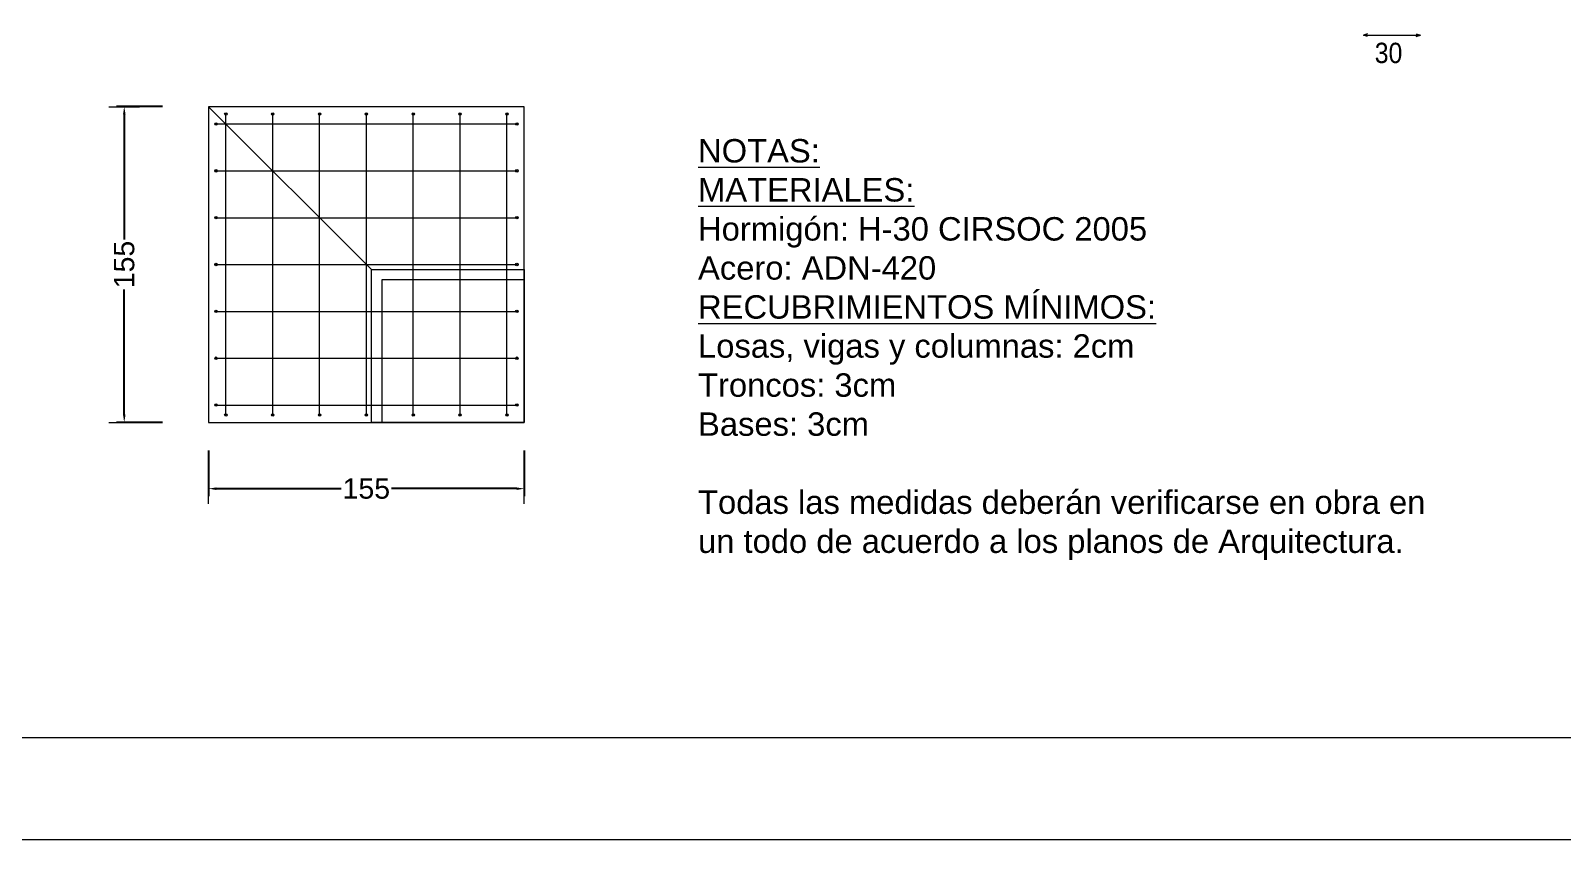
# Model space of a CAD drawing. Header units: millimetres. Extents: x 0 to 147, y 0 to 144.
# Drawn here: x 25.52 to 40.56, y 0 to 7.94 of the extents above; entities that cross this region are included whole.
import ezdxf

# ---------------------------------------------------------------- set-up
doc = ezdxf.new("R2010")
doc.units = ezdxf.units.MM
for name, color, linetype, lineweight in [('CIM_COTAS', 2, 'Continuous', 0), ('CIM_DIB_ARMADOS', 4, 'Continuous', 0), ('CIM_GEOMETRIA', 2, 'Continuous', 0), ('CIM_TXT_ARMADOS', 3, 'Continuous', 0), ('RECUAD_LIMITES', 2, 'Continuous', 0), ('RECUAD_MARCO', 1, 'Continuous', 20), ('TABLAS', 1, 'Continuous', 0)]:
    doc.layers.add(name, color=color, linetype=linetype, lineweight=lineweight)
doc.styles.add('CYPETXT_0.3_romans', font='arial.ttf', dxfattribs={"height": 0.2})
doc.styles.add('CYPETXT_romans', font='arial.ttf', dxfattribs={"height": 0.2})
doc.dimstyles.new('cype_arrow', dxfattribs={"dimtxt": 0.18, "dimasz": 0.075, "dimexe": 0.075, "dimexo": 0.075, "dimgap": 0, "dimtad": 0, "dimdec": 4, "dimzin": 0, "dimdsep": 46, "dimtxsty": 'CYPETXT_0.3_romans', "dimcen": 0.09, "dimadec": 0, "dimazin": 0, "dimtfac": 1, "dimtdec": 4, "dimtofl": 0, "dimtmove": 2, "dimatfit": 3, "dimfxl": 1, "dimtolj": 1, "dimtzin": 0, "dimarcsym": 0})

# ---------------------------------------------------------------- blocks, each defined once
blk = doc.blocks.new('*D380')
at = {"layer": 'CIM_COTAS', "color": 0, "lineweight": -2, "transparency": 16777216}
for p, q in [((27.265, 3.819), (27.265, 3.369)), ((30.365, 3.819), (30.365, 3.369)), ((27.34, 3.444), (28.569, 3.444)), ((30.29, 3.444), (29.061, 3.444))]:
    blk.add_line(p, q, dxfattribs=at)
at = {"layer": 'CIM_COTAS', "color": 0, "transparency": 16777216}
for points in [[(27.34, 3.456), (27.34, 3.431), (27.265, 3.444)], [(30.29, 3.456), (30.29, 3.431), (30.365, 3.444)]]:
    blk.add_solid(points, dxfattribs=at)
at = {"layer": 'Defpoints', "color": 0, "transparency": 16777216}
for p in [(27.265, 3.894), (30.365, 3.894), (30.365, 3.444)]:
    blk.add_point(p, dxfattribs=at)
at = {"layer": 'CIM_COTAS', "color": 0, "transparency": 16777216, "insert": (28.815, 3.444), "char_height": 0.2, "attachment_point": 5, "style": 'CYPETXT_0.3_romans'}
blk.add_mtext('\\A1;155', dxfattribs=at)
blk = doc.blocks.new('*D381')
at = {"layer": 'CIM_COTAS', "color": 0, "lineweight": -2, "transparency": 16777216}
for p, q in [((26.812, 7.195), (26.362, 7.195)), ((26.437, 7.12), (26.437, 5.891)), ((26.437, 4.17), (26.437, 5.399)), ((26.812, 4.095), (26.362, 4.095))]:
    blk.add_line(p, q, dxfattribs=at)
at = {"layer": 'CIM_COTAS', "color": 0, "transparency": 16777216}
for points in [[(26.425, 7.12), (26.45, 7.12), (26.437, 7.195)], [(26.425, 4.17), (26.45, 4.17), (26.437, 4.095)]]:
    blk.add_solid(points, dxfattribs=at)
at = {"layer": 'Defpoints', "color": 0, "transparency": 16777216}
for p in [(26.437, 7.195), (26.887, 7.195), (26.887, 4.095)]:
    blk.add_point(p, dxfattribs=at)
at = {"layer": 'CIM_COTAS', "color": 0, "transparency": 16777216, "insert": (26.437, 5.645), "char_height": 0.2, "attachment_point": 5, "rotation": 90, "style": 'CYPETXT_0.3_romans'}
blk.add_mtext('\\A1;155', dxfattribs=at)

msp = doc.modelspace()

# ---------------------------------------------------------------- hatches: boundary and pattern name
at = {"layer": 'CIM_DIB_ARMADOS'}
h = msp.add_hatch(color=256, dxfattribs=at)
edge = h.paths.add_edge_path(flags=0)
edge.add_arc((27.43537, 7.12281), 0.0016, 0, 360)
h = msp.add_hatch(color=256, dxfattribs=at)
edge = h.paths.add_edge_path(flags=0)
edge.add_arc((27.89537, 7.12281), 0.0016, 0, 360)
h = msp.add_hatch(color=256, dxfattribs=at)
edge = h.paths.add_edge_path(flags=0)
edge.add_arc((28.35537, 7.12281), 0.0016, 0, 360)
h = msp.add_hatch(color=256, dxfattribs=at)
edge = h.paths.add_edge_path(flags=0)
edge.add_arc((28.81537, 7.12281), 0.0016, 0, 360)
h = msp.add_hatch(color=256, dxfattribs=at)
edge = h.paths.add_edge_path(flags=0)
edge.add_arc((29.27537, 7.12281), 0.0016, 0, 360)
h = msp.add_hatch(color=256, dxfattribs=at)
edge = h.paths.add_edge_path(flags=0)
edge.add_arc((29.73537, 7.12281), 0.0016, 0, 360)
h = msp.add_hatch(color=256, dxfattribs=at)
edge = h.paths.add_edge_path(flags=0)
edge.add_arc((30.19537, 7.12281), 0.0016, 0, 360)
h = msp.add_hatch(color=256, dxfattribs=at)
edge = h.paths.add_edge_path(flags=0)
edge.add_arc((27.33737, 7.02481), 0.0016, 0, 360)
h = msp.add_hatch(color=256, dxfattribs=at)
edge = h.paths.add_edge_path(flags=0)
edge.add_arc((30.29337, 7.02481), 0.0016, 0, 360)
h = msp.add_hatch(color=256, dxfattribs=at)
edge = h.paths.add_edge_path(flags=0)
edge.add_arc((27.33737, 6.56481), 0.0016, 0, 360)
h = msp.add_hatch(color=256, dxfattribs=at)
edge = h.paths.add_edge_path(flags=0)
edge.add_arc((30.29337, 6.56481), 0.0016, 0, 360)
h = msp.add_hatch(color=256, dxfattribs=at)
edge = h.paths.add_edge_path(flags=0)
edge.add_arc((27.33737, 6.10481), 0.0016, 0, 360)
h = msp.add_hatch(color=256, dxfattribs=at)
edge = h.paths.add_edge_path(flags=0)
edge.add_arc((30.29337, 6.10481), 0.0016, 0, 360)
h = msp.add_hatch(color=256, dxfattribs=at)
edge = h.paths.add_edge_path(flags=0)
edge.add_arc((27.33737, 5.64481), 0.0016, 0, 360)
h = msp.add_hatch(color=256, dxfattribs=at)
edge = h.paths.add_edge_path(flags=0)
edge.add_arc((30.29337, 5.64481), 0.0016, 0, 360)
h = msp.add_hatch(color=256, dxfattribs=at)
edge = h.paths.add_edge_path(flags=0)
edge.add_arc((27.33737, 5.18481), 0.0016, 0, 360)
h = msp.add_hatch(color=256, dxfattribs=at)
edge = h.paths.add_edge_path(flags=0)
edge.add_arc((30.29337, 5.18481), 0.0016, 0, 360)
h = msp.add_hatch(color=256, dxfattribs=at)
edge = h.paths.add_edge_path(flags=0)
edge.add_arc((27.33737, 4.72481), 0.0016, 0, 360)
h = msp.add_hatch(color=256, dxfattribs=at)
edge = h.paths.add_edge_path(flags=0)
edge.add_arc((30.29337, 4.72481), 0.0016, 0, 360)
h = msp.add_hatch(color=256, dxfattribs=at)
edge = h.paths.add_edge_path(flags=0)
edge.add_arc((27.33737, 4.26481), 0.0016, 0, 360)
h = msp.add_hatch(color=256, dxfattribs=at)
edge = h.paths.add_edge_path(flags=0)
edge.add_arc((30.29337, 4.26481), 0.0016, 0, 360)
h = msp.add_hatch(color=256, dxfattribs=at)
edge = h.paths.add_edge_path(flags=0)
edge.add_arc((27.43537, 4.16681), 0.0016, 0, 360)
h = msp.add_hatch(color=256, dxfattribs=at)
edge = h.paths.add_edge_path(flags=0)
edge.add_arc((27.89537, 4.16681), 0.0016, 0, 360)
h = msp.add_hatch(color=256, dxfattribs=at)
edge = h.paths.add_edge_path(flags=0)
edge.add_arc((28.35537, 4.16681), 0.0016, 0, 360)
h = msp.add_hatch(color=256, dxfattribs=at)
edge = h.paths.add_edge_path(flags=0)
edge.add_arc((28.81537, 4.16681), 0.0016, 0, 360)
h = msp.add_hatch(color=256, dxfattribs=at)
edge = h.paths.add_edge_path(flags=0)
edge.add_arc((29.27537, 4.16681), 0.0016, 0, 360)
h = msp.add_hatch(color=256, dxfattribs=at)
edge = h.paths.add_edge_path(flags=0)
edge.add_arc((29.73537, 4.16681), 0.0016, 0, 360)
h = msp.add_hatch(color=256, dxfattribs=at)
edge = h.paths.add_edge_path(flags=0)
edge.add_arc((30.19537, 4.16681), 0.0016, 0, 360)

# ---------------------------------------------------------------- linework, layer by layer
at = {"layer": 'CIM_COTAS'}
for p, q in [((26.28737, 7.19481), (26.58737, 7.19481)), ((26.28737, 4.09481), (26.58737, 4.09481)), ((27.26537, 3.29381), (27.26537, 3.59381)), ((30.36537, 3.29381), (30.36537, 3.59381))]:
    msp.add_line(p, q, dxfattribs=at)
at = {"layer": 'CIM_DIB_ARMADOS'}
for points in [[(27.43537, 4.16681), (27.43537, 4.17003), (27.43537, 4.17881), (27.43537, 4.19081), (27.43537, 7.09881), (27.43537, 7.11081), (27.43537, 7.1196), (27.43537, 7.12281)], [(27.89537, 4.16681), (27.89537, 4.17003), (27.89537, 4.17881), (27.89537, 4.19081), (27.89537, 7.09881), (27.89537, 7.11081), (27.89537, 7.1196), (27.89537, 7.12281)], [(28.35537, 4.16681), (28.35537, 4.17003), (28.35537, 4.17881), (28.35537, 4.19081), (28.35537, 7.09881), (28.35537, 7.11081), (28.35537, 7.1196), (28.35537, 7.12281)], [(28.81537, 4.16681), (28.81537, 4.17003), (28.81537, 4.17881), (28.81537, 4.19081), (28.81537, 7.09881), (28.81537, 7.11081), (28.81537, 7.1196), (28.81537, 7.12281)], [(29.27537, 4.16681), (29.27537, 4.17003), (29.27537, 4.17881), (29.27537, 4.19081), (29.27537, 7.09881), (29.27537, 7.11081), (29.27537, 7.1196), (29.27537, 7.12281)], [(29.73537, 4.16681), (29.73537, 4.17003), (29.73537, 4.17881), (29.73537, 4.19081), (29.73537, 7.09881), (29.73537, 7.11081), (29.73537, 7.1196), (29.73537, 7.12281)], [(30.19537, 4.16681), (30.19537, 4.17003), (30.19537, 4.17881), (30.19537, 4.19081), (30.19537, 7.09881), (30.19537, 7.11081), (30.19537, 7.1196), (30.19537, 7.12281)], [(27.33737, 7.02481), (27.34059, 7.02481), (27.34937, 7.02481), (27.36137, 7.02481), (30.26937, 7.02481), (30.28137, 7.02481), (30.29016, 7.02481), (30.29337, 7.02481)], [(27.33737, 6.56481), (27.34059, 6.56481), (27.34937, 6.56481), (27.36137, 6.56481), (30.26937, 6.56481), (30.28137, 6.56481), (30.29016, 6.56481), (30.29337, 6.56481)], [(27.33737, 6.10481), (27.34059, 6.10481), (27.34937, 6.10481), (27.36137, 6.10481), (30.26937, 6.10481), (30.28137, 6.10481), (30.29016, 6.10481), (30.29337, 6.10481)], [(27.33737, 5.64481), (27.34059, 5.64481), (27.34937, 5.64481), (27.36137, 5.64481), (30.26937, 5.64481), (30.28137, 5.64481), (30.29016, 5.64481), (30.29337, 5.64481)], [(27.33737, 5.18481), (27.34059, 5.18481), (27.34937, 5.18481), (27.36137, 5.18481), (30.26937, 5.18481), (30.28137, 5.18481), (30.29016, 5.18481), (30.29337, 5.18481)], [(27.33737, 4.72481), (27.34059, 4.72481), (27.34937, 4.72481), (27.36137, 4.72481), (30.26937, 4.72481), (30.28137, 4.72481), (30.29016, 4.72481), (30.29337, 4.72481)], [(27.33737, 4.26481), (27.34059, 4.26481), (27.34937, 4.26481), (27.36137, 4.26481), (30.26937, 4.26481), (30.28137, 4.26481), (30.29016, 4.26481), (30.29337, 4.26481)]]:
    msp.add_lwpolyline(points, dxfattribs=at)
for centre, radius in [((27.43537, 7.12281), 0.012), ((27.43537, 7.12281), 0.0016), ((27.89537, 7.12281), 0.012), ((27.89537, 7.12281), 0.0016), ((28.35537, 7.12281), 0.012), ((28.35537, 7.12281), 0.0016), ((28.81537, 7.12281), 0.012), ((28.81537, 7.12281), 0.0016), ((29.27537, 7.12281), 0.012), ((29.27537, 7.12281), 0.0016), ((29.73537, 7.12281), 0.012), ((29.73537, 7.12281), 0.0016), ((30.19537, 7.12281), 0.012), ((30.19537, 7.12281), 0.0016), ((27.33737, 7.02481), 0.012), ((27.33737, 7.02481), 0.0016), ((30.29337, 7.02481), 0.012), ((30.29337, 7.02481), 0.0016), ((27.33737, 6.56481), 0.012), ((27.33737, 6.56481), 0.0016), ((30.29337, 6.56481), 0.012), ((30.29337, 6.56481), 0.0016), ((27.33737, 6.10481), 0.012), ((27.33737, 6.10481), 0.0016), ((30.29337, 6.10481), 0.012), ((30.29337, 6.10481), 0.0016), ((27.33737, 5.64481), 0.012), ((27.33737, 5.64481), 0.0016), ((30.29337, 5.64481), 0.012), ((30.29337, 5.64481), 0.0016), ((27.33737, 5.18481), 0.012), ((27.33737, 5.18481), 0.0016), ((30.29337, 5.18481), 0.012), ((30.29337, 5.18481), 0.0016), ((27.33737, 4.72481), 0.012), ((27.33737, 4.72481), 0.0016), ((30.29337, 4.72481), 0.012), ((30.29337, 4.72481), 0.0016), ((27.33737, 4.26481), 0.012), ((27.33737, 4.26481), 0.0016), ((30.29337, 4.26481), 0.012), ((30.29337, 4.26481), 0.0016), ((27.43537, 4.16681), 0.012), ((27.43537, 4.16681), 0.0016), ((27.89537, 4.16681), 0.012), ((27.89537, 4.16681), 0.0016), ((28.35537, 4.16681), 0.012), ((28.35537, 4.16681), 0.0016), ((28.81537, 4.16681), 0.012), ((28.81537, 4.16681), 0.0016), ((29.27537, 4.16681), 0.012), ((29.27537, 4.16681), 0.0016), ((29.73537, 4.16681), 0.012), ((29.73537, 4.16681), 0.0016), ((30.19537, 4.16681), 0.012), ((30.19537, 4.16681), 0.0016)]:
    msp.add_circle(centre, radius, dxfattribs=at)
at = {"layer": 'CIM_GEOMETRIA'}
for p, q in [((28.86537, 5.59481), (27.26537, 7.19481)), ((30.36537, 5.59481), (30.36537, 7.19481)), ((27.26537, 4.09481), (28.86537, 4.09481))]:
    msp.add_line(p, q, dxfattribs=at)
for points in [[(27.26537, 7.19481), (27.26537, 4.09481), (30.36537, 4.09481), (30.36537, 7.19481), (27.26537, 7.19481)], [(30.36537, 5.59481), (30.36537, 4.09481), (28.86537, 4.09481), (28.86537, 5.59481), (30.36537, 5.59481)], [(28.96537, 4.09481), (30.36537, 4.09481), (30.36537, 5.49481), (28.96537, 5.49481), (28.96537, 4.09481)]]:
    msp.add_lwpolyline(points, close=True, dxfattribs=at)
at = {"layer": 'CIM_TXT_ARMADOS'}
for p, q in [((38.64682, 7.91031), (38.60682, 7.89781)), ((38.64682, 7.88531), (38.60682, 7.89781)), ((38.60682, 7.89781), (39.16642, 7.89781)), ((39.12642, 7.91031), (39.16642, 7.89781)), ((39.12642, 7.88531), (39.16642, 7.89781))]:
    msp.add_line(p, q, dxfattribs=at)
at = {"layer": 'RECUAD_LIMITES'}
msp.add_lwpolyline([(0, 0), (59.4, 0), (59.4, 42), (0, 42), (0, 0)], close=True, dxfattribs=at)
at = {"layer": 'RECUAD_MARCO'}
msp.add_lwpolyline([(2.5, 1), (58.4, 1), (58.4, 41), (2.5, 41), (2.5, 1)], close=True, dxfattribs=at)

# ---------------------------------------------------------------- texts
at = {"layer": 'CIM_TXT_ARMADOS', "style": 'CYPETXT_romans', "width": 0.872274}
msp.add_text('30', height=0.2, dxfattribs=at).set_placement((38.71862, 7.62281))
at = {"layer": 'TABLAS', "insert": (32.07261, 6.8769), "char_height": 0.23, "attachment_point": 1, "style": 'CYPETXT_romans'}
msp.add_mtext_dynamic_manual_height_columns('{\\LNOTAS:\\PMATERIALES:\\P}Hormigón: H-30 CIRSOC 2005\\PAcero: ADN-420\\P{\\LRECUBRIMIENTOS MÍNIMOS:\\P}Losas, vigas y columnas: 2cm\\PTroncos: 3cm\\PBases: 3cm\\P\\PTodas las medidas deberán verificarse en obra en un todo de acuerdo a los planos de Arquitectura.', width=7.4812427, gutter_width=0.9, heights=[0], dxfattribs=at)

# ---------------------------------------------------------------- dimensions: what is measured, and where the dimension line sits
at = {"layer": 'CIM_COTAS'}
for p1, p2, distance, picture, middle in [((26.88737, 4.09481), (26.88737, 7.19481), 0.45, '*D381', (26.43737, 5.64481)), ((27.26537, 3.89381), (30.36537, 3.89381), -0.45, '*D380', (28.81537, 3.44381))]:
    dim = msp.add_aligned_dim(p1=p1, p2=p2, distance=distance, text='155', dimstyle='cype_arrow', dxfattribs=at)
    dim.commit()
    dim.dimension.update_dxf_attribs({"geometry": picture, "text_midpoint": middle})

doc.saveas('drawing.dxf')
